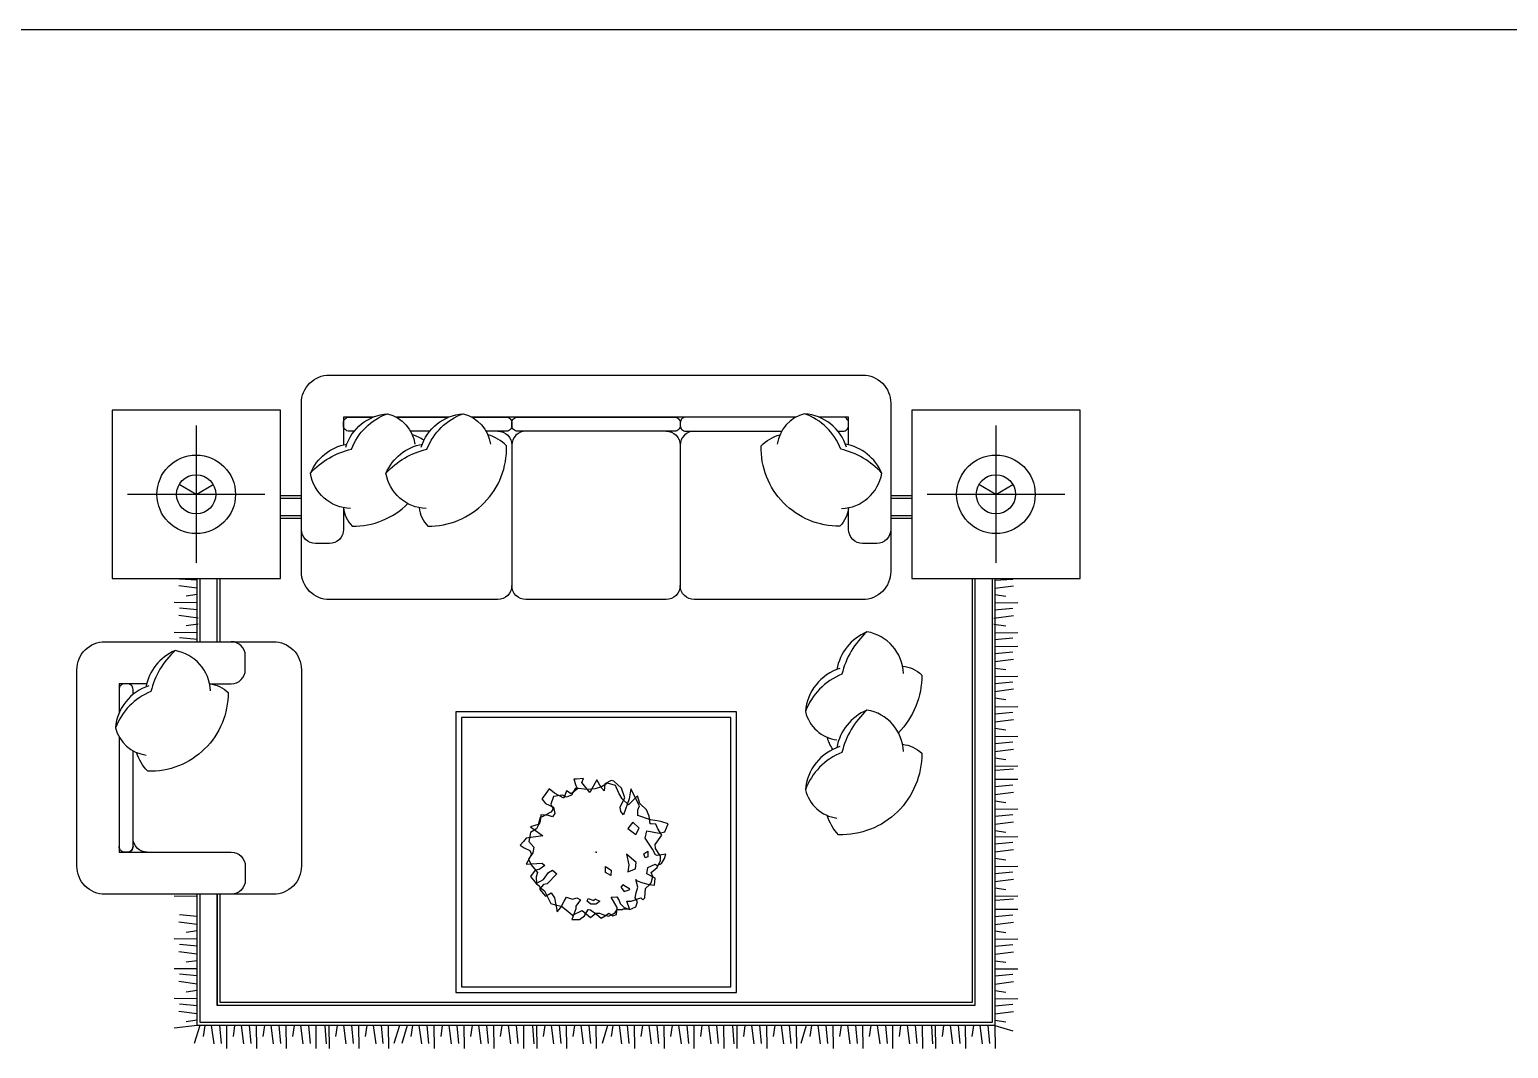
# Model space of a CAD drawing. Header units: millimetres. Extents: x -30782 to 40110, y 35885 to 73818.
# Drawn here: x -10538 to -5443, y 64124 to 67634 of the extents above; entities that cross this region are included whole.
import ezdxf

# ---------------------------------------------------------------- set-up
doc = ezdxf.new("R2010")
doc.units = ezdxf.units.MM
doc.linetypes.add('CENTER', pattern=[2, 1.25, -0.25, 0.25, -0.25])
doc.layers.add('www.cad-blocks.net', color=7, linetype='Continuous')

# ---------------------------------------------------------------- blocks, each defined once
blk = doc.blocks.new('A$C6C902EE1')
for p, q in [((414.7, 1585.3), (350.9, 1593.6)), ((414.7, 1613), (352.8, 1616)), ((3162, 1613), (3223.8, 1616)), ((3162, 1585.3), (3225.8, 1593.6)), ((414.7, 1534.6), (335.4, 1535.6)), ((414.7, 1563.2), (376.5, 1557.8)), ((3162, 1563.2), (3200.2, 1557.8)), ((3162, 1534.6), (3241.2, 1535.6)), ((417.6, 1482.4), (350.9, 1491.1)), ((415.7, 1510.4), (352.8, 1516.2)), ((3159.1, 1482.4), (3225.8, 1491.1)), ((3161, 1510.4), (3223.8, 1516.2)), ((414.7, 1432.1), (335.4, 1433.1)), ((417.6, 1461.1), (376.5, 1455.3)), ((3159.1, 1461.1), (3200.2, 1455.3)), ((3162, 1432.1), (3241.2, 1433.1)), ((415.7, 1408), (352.8, 1413.8)), ((3161, 1408), (3223.8, 1413.8)), ((3162, 1384.1), (3241.2, 1385.1)), ((3162, 1360), (3223.8, 1365.7)), ((3162, 1332.3), (3225.8, 1340.6)), ((3162, 1310.2), (3200.2, 1304.8)), ((3162, 1281.6), (3241.2, 1282.6)), ((3162, 1257.5), (3223.8, 1263.3)), ((3162, 1229.8), (3225.8, 1238.1)), ((3162, 1207.7), (3200.2, 1202.3)), ((3162, 1177), (3241.2, 1177.9)), ((3162, 1152.9), (3223.8, 1158.6)), ((3162, 1125.1), (3225.8, 1133.5)), ((3162, 1103.1), (3200.2, 1097.7)), ((3162, 1074.5), (3241.2, 1075.5)), ((3162, 1050.4), (3223.8, 1056.1)), ((3162, 1022.7), (3225.8, 1031)), ((3162, 1000.6), (3200.2, 995.2)), ((3162, 972), (3241.2, 973)), ((1720.7, 927.1), (1711.5, 927.1)), ((1711.5, 927.1), (1719.2, 905.2)), ((1745.5, 929.3), (1720.7, 927.1)), ((1739.3, 916.1), (1745.5, 929.3)), ((1790.4, 924.9), (1767.2, 881.2)), ((1805.8, 898.7), (1790.4, 924.9)), ((1839.9, 922.7), (1818.2, 911.8)), ((1849.2, 920.5), (1839.9, 922.7)), ((1875.5, 896.5), (1849.2, 920.5)), ((3162, 927.2), (3241.2, 927.4)), ((3164.2, 958.3), (3225.8, 962.6)), ((1609.3, 870.2), (1601.6, 859.3)), ((1626.4, 894.3), (1609.3, 870.2)), ((1644.9, 879), (1626.4, 894.3)), ((1641.8, 868.1), (1632.5, 841.8)), ((1672.8, 872.4), (1641.8, 868.1)), ((1677.4, 861.5), (1644.9, 879)), ((1686.7, 865.9), (1672.8, 872.4)), ((1686.7, 887.7), (1677.4, 861.5)), ((1702.2, 876.8), (1686.7, 887.7)), ((1703.7, 872.4), (1686.7, 865.9)), ((1723.8, 894.3), (1702.2, 876.8)), ((1717.6, 896.5), (1703.7, 872.4)), ((1757.9, 892.1), (1717.6, 896.5)), ((1719.2, 905.2), (1723.8, 894.3)), ((1767.2, 881.2), (1739.3, 916.1)), ((1785.7, 894.3), (1757.9, 892.1)), ((1807.4, 900.8), (1785.7, 894.3)), ((1816.7, 887.7), (1805.8, 898.7)), ((1827.5, 914), (1807.4, 900.8)), ((1818.2, 911.8), (1816.7, 887.7)), ((1855.4, 905.2), (1827.5, 914)), ((1866.2, 879), (1855.4, 905.2)), ((1878.6, 859.3), (1866.2, 879)), ((1887.9, 863.7), (1875.5, 896.5)), ((1931.2, 870.2), (1900.2, 839.6)), ((1908, 894.3), (1901.8, 859.3)), ((1937.4, 835.3), (1908, 894.3)), ((1938.9, 844), (1931.2, 870.2)), ((3162, 902.4), (3223.8, 908.1)), ((3162, 874.6), (3225.8, 882.9)), ((1601.6, 859.3), (1614, 844)), ((1614, 844), (1641.8, 830.9)), ((1632.5, 841.8), (1640.3, 824.3)), ((1640.3, 824.3), (1632.5, 813.4)), ((1641.8, 830.9), (1646.5, 809)), ((1870.8, 830.9), (1880.1, 850.6)), ((1873.9, 815.6), (1870.8, 830.9)), ((1883.2, 804.7), (1873.9, 815.6)), ((1900.2, 839.6), (1878.6, 859.3)), ((1880.1, 850.6), (1887.9, 863.7)), ((1901.8, 859.3), (1883.2, 804.7)), ((1932.7, 822.2), (1937.4, 835.3)), ((1932.7, 802.5), (1932.7, 822.2)), ((1962.1, 822.2), (1938.9, 844)), ((1971.4, 800.3), (1962.1, 822.2)), ((3162, 852.6), (3200.2, 847.2)), ((3162, 824), (3241.2, 824.9)), ((1592.3, 771.9), (1562.9, 763.1)), ((1589.2, 767.5), (1583, 756.6)), ((1595.4, 795.9), (1589.2, 769.7)), ((1589.2, 769.7), (1589.2, 767.5)), ((1595.4, 782.8), (1592.3, 771.9)), ((1598.5, 804.7), (1595.4, 782.8)), ((1603.1, 798.1), (1595.4, 795.9)), ((1624.8, 802.5), (1598.5, 804.7)), ((1632.5, 813.4), (1603.1, 798.1)), ((1638.7, 798.1), (1624.8, 802.5)), ((1646.5, 809), (1638.7, 798.1)), ((1915.3, 779.4), (1898, 757)), ((1937, 759), (1915.3, 779.4)), ((1976.1, 787.2), (1932.7, 802.5)), ((1974.5, 774.1), (1971.4, 800.3)), ((1977.6, 774.1), (1974.5, 774.1)), ((2005.5, 782.8), (1976.1, 787.2)), ((1994.6, 771.9), (1977.6, 774.1)), ((2000.8, 756.6), (1994.6, 771.9)), ((2014.7, 780.6), (2005.5, 782.8)), ((2036.4, 774.1), (2014.7, 780.6)), ((2025.6, 745.7), (2036.4, 774.1)), ((3162, 799.9), (3223.8, 805.6)), ((3162, 772.1), (3225.8, 780.5)), ((1547.4, 723.8), (1538.1, 712.9)), ((1604.7, 732.5), (1547.4, 723.8)), ((1562.9, 743.5), (1556.7, 712.9)), ((1562.9, 763.1), (1604.7, 732.5)), ((1583, 756.6), (1562.9, 743.5)), ((1898, 757), (1925.4, 736.6)), ((1925.4, 736.6), (1937, 759)), ((1957.5, 723.8), (1963.7, 750)), ((1982.2, 686.7), (1957.5, 723.8)), ((1963.7, 750), (2005.5, 741.3)), ((1991.5, 702), (2014.7, 734.7)), ((2008.6, 743.5), (2000.8, 756.6)), ((2005.5, 741.3), (2025.6, 745.7)), ((2014.7, 734.7), (2008.6, 743.5)), ((3162, 750.1), (3200.2, 744.7)), ((3162, 729), (3241.2, 730)), ((1538.1, 712.9), (1527.3, 699.8)), ((1527.3, 699.8), (1541.2, 691)), ((1541.2, 691), (1559.8, 682.3)), ((1566, 669.2), (1553.6, 645.1)), ((1570.6, 673.5), (1555.2, 651.7)), ((1556.7, 712.9), (1573.7, 693.2)), ((1559.8, 682.3), (1566, 669.2)), ((1573.7, 693.2), (1570.6, 673.5)), ((1788.3, 676.1), (1786.5, 676.1)), ((1788.3, 676.1), (1788.3, 677.9)), ((1788.3, 676.1), (1790.2, 676.1)), ((1788.3, 676.1), (1788.3, 674.2)), ((1893.6, 669.2), (1900.9, 632.5)), ((1926.9, 640.6), (1893.6, 669.2)), ((1952.4, 669.7), (1967, 680)), ((1957.3, 656), (1952.4, 669.7)), ((1967, 680), (1967, 659.5)), ((1993.1, 667), (1982.2, 686.7)), ((1993.1, 688.8), (1991.5, 702)), ((2010.1, 662.6), (1993.1, 688.8)), ((1999.3, 664.8), (1993.1, 667)), ((2028.7, 669.2), (1999.3, 664.8)), ((2010.1, 647.3), (2010.1, 662.6)), ((2024, 653.9), (2028.7, 669.2)), ((3162, 705), (3223.8, 710.7)), ((3162, 677.2), (3225.8, 685.5)), ((1553.6, 645.1), (1547.4, 634.2)), ((1547.4, 634.2), (1603.1, 638.6)), ((1555.2, 651.7), (1564.5, 632)), ((1578.4, 614.5), (1562.9, 592.7)), ((1564.5, 632), (1586.1, 605.8)), ((1592.3, 616.7), (1578.4, 614.5)), ((1612.4, 629.8), (1592.3, 616.7)), ((1603.1, 638.6), (1612.4, 629.8)), ((1624.8, 605.8), (1638.7, 614.5)), ((1638.7, 614.5), (1652.7, 601.4)), ((1821.4, 626.3), (1840.2, 614.1)), ((1821.4, 605.9), (1821.4, 626.3)), ((1840.2, 614.1), (1838.7, 595.7)), ((1900.9, 632.5), (1898, 608)), ((1898, 608), (1924, 618.2)), ((1924, 618.2), (1926.9, 640.6)), ((1967, 659.5), (1957.3, 656)), ((1963.7, 601.4), (1966.8, 623.3)), ((1966.8, 623.3), (1991.5, 634.2)), ((1977.6, 605.8), (1999.3, 623.3)), ((1991.5, 634.2), (1999.3, 629.8)), ((1999.3, 623.3), (2010.1, 647.3)), ((1999.3, 629.8), (2013.2, 636.4)), ((2013.2, 636.4), (2024, 653.9)), ((3162, 655.2), (3200.2, 649.8)), ((3162, 626.6), (3241.2, 627.5)), ((1562.9, 592.7), (1581.5, 568.6)), ((1586.1, 605.8), (1581.5, 590.5)), ((1581.5, 590.5), (1583, 566.4)), ((1581.5, 568.6), (1607.8, 581.7)), ((1583, 566.4), (1589.2, 562.1)), ((1589.2, 562.1), (1596.9, 553.3)), ((1607.8, 564.3), (1593.9, 549)), ((1607.8, 581.7), (1624.8, 605.8)), ((1620.2, 566.4), (1607.8, 564.3)), ((1652.7, 601.4), (1620.2, 566.4)), ((1838.7, 595.7), (1821.4, 605.9)), ((1880.6, 563.1), (1873.4, 554.9)), ((1905.2, 548.8), (1880.6, 563.1)), ((1925, 581.7), (1929.6, 577.4)), ((1932.7, 555.5), (1925, 581.7)), ((1929.6, 577.4), (1949.8, 570.8)), ((1949.8, 570.8), (1971.4, 564.3)), ((1959, 551.1), (1973, 564.3)), ((1991.5, 586.1), (1963.7, 601.4)), ((1971.4, 564.3), (1990, 562.1)), ((1973, 564.3), (1977.6, 570.8)), ((1983.8, 592.7), (1977.6, 605.8)), ((1977.6, 570.8), (1983.8, 592.7)), ((1990, 562.1), (1991.5, 586.1)), ((3093.3, 578), (3093.3, 147.9)), ((3162, 602.5), (3223.8, 608.2)), ((3162, 574.7), (3225.8, 583.1)), ((414.7, 523.4), (335.4, 524.3)), ((483.3, 531.1), (483.3, 147.9)), ((1593.9, 549), (1614, 524.9)), ((1596.9, 553.3), (1610.9, 542.4)), ((1610.9, 542.4), (1632.5, 498.7)), ((1614, 524.9), (1634.1, 535.8)), ((1634.1, 535.8), (1644.9, 518.4)), ((1644.9, 518.4), (1654.2, 470.3)), ((1679, 507.4), (1686.7, 520.5)), ((1686.7, 520.5), (1706.8, 514)), ((1706.8, 514), (1722.3, 518.4)), ((1734.7, 511.8), (1719.2, 489.9)), ((1722.3, 518.4), (1734.7, 511.8)), ((1757.9, 507.4), (1761, 516.2)), ((1761, 516.2), (1781.1, 509.6)), ((1786.7, 513.6), (1781.1, 509.6)), ((1786.7, 513.6), (1801.2, 507.4)), ((1839.9, 520.5), (1860, 522.7)), ((1861.5, 485.6), (1839.9, 520.5)), ((1860, 522.7), (1867.7, 509.6)), ((1867.7, 509.6), (1870.8, 498.7)), ((1873.4, 554.9), (1885, 540.6)), ((1885, 540.6), (1902.3, 546.7)), ((1902.3, 546.7), (1905.2, 548.8)), ((1909.5, 507.4), (1942, 518.4)), ((1923.4, 518.4), (1926.5, 535.8)), ((1931.2, 505.2), (1923.4, 518.4)), ((1926.5, 535.8), (1932.7, 555.5)), ((1942, 518.4), (1949.8, 511.8)), ((1949.8, 511.8), (1955.9, 518.4)), ((1955.9, 518.4), (1957.5, 535.8)), ((1957.5, 535.8), (1959, 551.1)), ((3162, 552.7), (3200.2, 547.3)), ((3162, 524.1), (3241.2, 525.1)), ((3164.2, 510.3), (3225.8, 514.7)), ((414.7, 454.4), (352.8, 460.2)), ((1632.5, 498.7), (1648, 494.3)), ((1648, 494.3), (1669.7, 489.9)), ((1654.2, 470.3), (1666.6, 485.6)), ((1666.6, 485.6), (1679, 507.4)), ((1669.7, 489.9), (1691.3, 472.5)), ((1691.3, 472.5), (1706.8, 459.4)), ((1719.2, 481.2), (1705.3, 444.1)), ((1706.8, 459.4), (1740.9, 474.6)), ((1719.2, 489.9), (1719.2, 481.2)), ((1740.9, 474.6), (1754.8, 463.7)), ((1748.6, 457.2), (1761, 479)), ((1754.8, 463.7), (1768.7, 450.6)), ((1770.3, 496.5), (1757.9, 507.4)), ((1761, 479), (1768.7, 476.8)), ((1768.7, 476.8), (1790.4, 461.5)), ((1768.7, 450.6), (1787.3, 465.9)), ((1787.3, 496.5), (1770.3, 496.5)), ((1793.5, 500.9), (1787.3, 496.5)), ((1787.3, 465.9), (1799.7, 465.9)), ((1790.4, 461.5), (1805.8, 448.4)), ((1801.2, 507.4), (1793.5, 500.9)), ((1799.7, 465.9), (1812, 461.5)), ((1812, 461.5), (1830.6, 455)), ((1819.8, 457.2), (1832.2, 465.9)), ((1830.6, 455), (1838.3, 459.4)), ((1832.2, 465.9), (1846.1, 457.2)), ((1838.3, 459.4), (1847.6, 463.7)), ((1846.1, 457.2), (1858.5, 461.5)), ((1847.6, 463.7), (1853.8, 468.1)), ((1853.8, 468.1), (1861.5, 479)), ((1858.5, 461.5), (1861.5, 485.6)), ((1861.5, 479), (1872.4, 479)), ((1870.8, 498.7), (1884.8, 485.6)), ((1872.4, 479), (1878.6, 479)), ((1878.6, 479), (1881.7, 481.2)), ((1881.7, 481.2), (1903.3, 481.2)), ((1884.8, 485.6), (1904.9, 479)), ((1894, 507.4), (1909.5, 507.4)), ((1903.3, 481.2), (1894, 507.4)), ((1904.9, 479), (1925, 487.8)), ((1925, 487.8), (1931.2, 505.2)), ((3162, 479.3), (3241.2, 479.5)), ((3162, 454.4), (3223.8, 460.2)), ((414.7, 426.7), (350.9, 435)), ((1705.3, 444.1), (1731.6, 444.1)), ((1731.6, 444.1), (1748.6, 457.2)), ((1805.8, 448.4), (1819.8, 457.2)), ((3162, 426.7), (3225.8, 435)), ((414.7, 376), (335.4, 377)), ((415.7, 351.9), (352.8, 357.7)), ((414.7, 404.6), (376.5, 399.2)), ((3162, 404.6), (3200.2, 399.2)), ((3162, 376), (3241.2, 377)), ((3162, 352), (3223.8, 357.7)), ((414.7, 324.2), (350.9, 332.5)), ((3162, 324.2), (3225.8, 332.5)), ((414.7, 273.6), (335.4, 274.5)), ((414.7, 249.5), (352.8, 255.2)), ((414.7, 302.2), (376.5, 296.8)), ((3162, 302.2), (3200.2, 296.8)), ((3162, 273.6), (3241.2, 274.5)), ((3162, 249.5), (3223.8, 255.2)), ((414.7, 221.7), (350.9, 230.1)), ((3162, 221.7), (3225.8, 230.1)), ((414.7, 171.1), (335.4, 172.1)), ((414.7, 199.7), (376.5, 194.3)), ((3162, 199.7), (3200.2, 194.3)), ((3162, 171.1), (3241.2, 172.1)), ((414.7, 119.3), (350.9, 127.6)), ((414.7, 147), (352.8, 152.7)), ((3162, 147), (3223.8, 152.7)), ((3162, 119.3), (3225.8, 127.6)), ((414.7, 79.3), (335.4, 69.6)), ((414.7, 97.2), (376.5, 91.8)), ((422.9, 79.3), (403.9, 17.4)), ((440.8, 79.3), (435.4, 41.1)), ((462.9, 79.3), (471.2, 15.5)), ((490.6, 79.3), (496.3, 17.4)), ((514.7, 79.3), (515.7, 0)), ((543.3, 79.3), (537.9, 41.1)), ((565.3, 79.3), (573.7, 15.5)), ((593.1, 79.3), (598.8, 17.4)), ((617.2, 79.3), (618.1, 0)), ((645.7, 79.3), (640.4, 41.1)), ((667.8, 79.3), (676.1, 15.5)), ((695.6, 79.3), (701.3, 17.4)), ((719.6, 79.3), (720.6, 0)), ((748.2, 79.3), (742.8, 41.1)), ((770.3, 79.3), (778.6, 15.5)), ((798, 79.3), (803.7, 17.4)), ((822.9, 79.3), (823.1, 0)), ((853.9, 77.1), (858.3, 15.5)), ((867.7, 79.3), (868.6, 0)), ((896.3, 79.3), (890.9, 41.1)), ((918.3, 79.3), (926.6, 15.5)), ((946.1, 79.3), (951.8, 17.4)), ((970.2, 79.3), (971.1, 0)), ((998.7, 79.3), (993.4, 41.1)), ((1020.8, 79.3), (1029.1, 15.5)), ((1048.5, 79.3), (1054.3, 17.4)), ((1072.6, 79.3), (1073.6, 0)), ((1111, 79.3), (1092, 17.4)), ((1138.1, 79.3), (1119.1, 17.4)), ((1156.1, 79.3), (1150.7, 41.1)), ((1178.1, 79.3), (1186.4, 15.5)), ((1205.9, 79.3), (1211.6, 17.4)), ((1229.9, 79.3), (1230.9, 0)), ((1258.5, 79.3), (1253.1, 41.1)), ((1280.6, 79.3), (1288.9, 15.5)), ((1308.3, 79.3), (1314, 17.4)), ((1332.4, 79.3), (1333.4, 0)), ((1361, 79.3), (1355.6, 41.1)), ((1383.1, 79.3), (1391.4, 15.5)), ((1410.8, 79.3), (1416.5, 17.4)), ((1434.9, 79.3), (1435.9, 0)), ((1463.5, 79.3), (1458.1, 41.1)), ((1485.5, 79.3), (1493.9, 15.5)), ((1513.3, 79.3), (1519, 17.4)), ((1538.1, 79.3), (1538.3, 0)), ((1569.2, 77.1), (1573.5, 15.5)), ((1582.9, 79.3), (1583.9, 0)), ((1611.5, 79.3), (1606.1, 41.1)), ((1633.6, 79.3), (1641.9, 15.5)), ((1661.3, 79.3), (1667, 17.4)), ((1685.4, 79.3), (1686.4, 0)), ((1714, 79.3), (1708.6, 41.1)), ((1736.1, 79.3), (1744.4, 15.5)), ((1763.8, 79.3), (1769.5, 17.4)), ((1787.9, 79.3), (1788.8, 0)), ((1827.8, 79.3), (1808.8, 17.4)), ((1845.8, 79.3), (1840.4, 41.1)), ((1867.8, 79.3), (1876.2, 15.5)), ((1895.6, 79.3), (1901.3, 17.4)), ((1919.7, 79.3), (1920.6, 0)), ((1948.3, 79.3), (1942.9, 41.1)), ((1970.3, 79.3), (1978.6, 15.5)), ((1998.1, 79.3), (2003.8, 17.4)), ((2022.1, 79.3), (2023.1, 0)), ((2050.7, 79.3), (2045.3, 41.1)), ((2072.8, 79.3), (2081.1, 15.5)), ((2100.5, 79.3), (2106.2, 17.4)), ((2124.6, 79.3), (2125.6, 0)), ((2153.2, 79.3), (2147.8, 41.1)), ((2175.2, 79.3), (2183.6, 15.5)), ((2203, 79.3), (2208.7, 17.4)), ((2227.8, 79.3), (2228, 0)), ((2258.9, 77.1), (2263.3, 15.5)), ((2272.7, 79.3), (2273.6, 0)), ((2301.2, 79.3), (2295.9, 41.1)), ((2323.3, 79.3), (2331.6, 15.5)), ((2351, 79.3), (2356.8, 17.4)), ((2375.1, 79.3), (2376.1, 0)), ((2403.7, 79.3), (2398.3, 41.1)), ((2425.8, 79.3), (2434.1, 15.5)), ((2453.5, 79.3), (2459.2, 17.4)), ((2477.6, 79.3), (2478.6, 0)), ((2512.2, 79.3), (2493.2, 17.4)), ((2530.2, 79.3), (2524.8, 41.1)), ((2552.2, 79.3), (2560.5, 15.5)), ((2580, 79.3), (2585.7, 17.4)), ((2604, 79.3), (2605, 0)), ((2632.6, 79.3), (2627.2, 41.1)), ((2654.7, 79.3), (2663, 15.5)), ((2682.4, 79.3), (2688.1, 17.4)), ((2706.5, 79.3), (2707.5, 0)), ((2735.1, 79.3), (2729.7, 41.1)), ((2757.1, 79.3), (2765.5, 15.5)), ((2784.9, 79.3), (2790.6, 17.4)), ((2809, 79.3), (2809.9, 0)), ((2837.6, 79.3), (2832.2, 41.1)), ((2859.6, 79.3), (2867.9, 15.5)), ((2887.4, 79.3), (2893.1, 17.4)), ((2912.2, 79.3), (2912.4, 0)), ((2943.3, 77.1), (2947.6, 15.5)), ((2957, 79.3), (2958, 0)), ((2985.6, 79.3), (2980.2, 41.1)), ((3007.7, 79.3), (3016, 15.5)), ((3035.4, 79.3), (3041.1, 17.4)), ((3059.5, 79.3), (3060.5, 0)), ((3088.1, 79.3), (3082.7, 41.1)), ((3110.1, 79.3), (3118.5, 15.5)), ((3137.9, 79.3), (3143.6, 17.4)), ((3162, 97.2), (3200.2, 91.8)), ((3162, 79.3), (3162.9, 0)), ((3162, 79.3), (3223.8, 60.3))]:
    blk.add_line(p, q)
for points in [[(2803.3, 1642.8, -0.414214), (2706.7, 1546.1), (2126.7, 1546.1, -0.414214), (2078.3, 1594.4, -0.414214), (2030, 1546.1), (1546.7, 1546.1, -0.414214), (1498.3, 1594.4, -0.414214), (1450, 1546.1), (870, 1546.1, -0.414214), (773.3, 1642.8), (773.3, 2222.8, -0.414214), (870, 2319.4), (2706.7, 2319.4, -0.414214), (2803.3, 2222.8)], [(1517.7, 2174.4), (2059, 2174.4, -0.414214), (2078.3, 2155.1), (2078.3, 2145.4, -0.414214), (2059, 2126.1), (1517.7, 2126.1, -0.414214), (1498.3, 2145.4), (1498.3, 2155.1, -0.414214)], [(676.7, 1401.1, -0.414214), (773.3, 1304.4), (773.3, 724.4, -0.000209), (773.3, 676.1, -0.000209), (773.3, 627.8), (773.3, 627.8, -0.414214), (676.7, 531.1), (96.7, 531.1, -0.414214), (0, 627.8), (0, 1304.4, -0.414214), (96.7, 1401.1)]]:
    blk.add_lwpolyline(points, format="xyb", close=True)
for points in [[(700.8, 2198.6), (120.8, 2198.6), (120.8, 1618.6), (700.8, 1618.6)], [(3455.8, 2198.6), (2875.8, 2198.6), (2875.8, 1618.6), (3455.8, 1618.6)], [(1305, 192.8), (2271.7, 192.8), (2271.7, 1159.4), (1305, 1159.4)], [(1324.3, 212.1), (2252.3, 212.1), (2252.3, 1140.1), (1324.3, 1140.1)]]:
    blk.add_lwpolyline(points, close=True)
at = {"linetype": 'CENTER'}
for points in [[(410.8, 2145.4), (410.8, 1671.8)], [(3165.8, 2145.4), (3165.8, 1671.8)], [(647.7, 1908.6), (174, 1908.6)], [(3402.7, 1908.6), (2929, 1908.6)]]:
    blk.add_lwpolyline(points, dxfattribs=at)
for points in [[(804.1, 1981.5, -0.14773), (945.4, 2064.6, -0.213343), (1070, 2186.4, -0.178662)], [(1020, 2174.4), (918.3, 2174.4), (918.3, 2079.4, -0.414214)], [(955.2, 2126.1), (937.7, 2126.1, -0.414214), (918.3, 2145.4), (918.3, 2155.1, -0.414214), (937.7, 2174.4)], [(925.8, 2071.2, -0.306663), (1070, 2186.4, -0.30633), (1164.2, 2081.2, 0.872847)], [(937.7, 2174.4), (1020, 2174.4, -0.414214)], [(1064.5, 1981.5, -0.14773), (1205.7, 2064.6, -0.213343), (1330.4, 2186.4, -0.178662)], [(1100.4, 2174.4), (1280.4, 2174.4, -0.414214)], [(1186.2, 2071.2, -0.306663), (1330.4, 2186.4, -0.30633), (1424.6, 2081.2, 0.872847)], [(1360.8, 2174.4), (1479, 2174.4, -0.414214), (1498.3, 2155.1), (1498.3, 2145.4, -0.414214), (1479, 2126.1), (1409.5, 2126.1, -0.414214)], [(2476.2, 2174.4), (2097.7, 2174.4, 0.414214), (2078.3, 2155.1), (2078.3, 2145.4, 0.414214), (2097.7, 2126.1), (2427.6, 2126.1, 0.414214)], [(2650.8, 2071.2, 0.306663), (2506.7, 2186.4, 0.30633), (2412.5, 2081.2, -0.872847)], [(2772.6, 1981.5, 0.14773), (2631.3, 2064.6, 0.213343), (2506.7, 2186.4, 0.178662)], [(2639, 2174.4), (2556.7, 2174.4, 0.414214)], [(2621.4, 2126.1), (2639, 2126.1, 0.414214), (2658.3, 2145.4), (2658.3, 2155.1, 0.414214), (2639, 2174.4)], [(1215.6, 2126.1), (1149.1, 2126.1, -0.414214)], [(1195.7, 2095, 0.071865), (1155.1, 2113.8, -7.115464)], [(1178.6, 1862.7, 0.165541), (1208.5, 1798.8, 0.425989), (1479.9, 2075.7, 0.121523), (1415.5, 2113.8, -7.115464)], [(1450, 2126.1, -0.414214), (1498.3, 2077.8), (1498.3, 1594.4, -0.414214)], [(1546.7, 2126.1, 0.414214), (1498.3, 2077.8)], [(2030, 2126.1, -0.414214), (2078.3, 2077.8)], [(2126.7, 2126.1, 0.414214), (2078.3, 2077.8), (2078.3, 1594.4, 0.414214)], [(2658.4, 1862.7, -0.165541), (2628.5, 1798.8, -0.425989), (2357.1, 2075.7, -0.121523), (2421.5, 2113.8, 7.115464)], [(942.6, 1859.7, -0.356772), (804.1, 1981.5, -0.249542), (929.6, 2081.9, 9.61688)], [(1203, 1859.7, -0.356772), (1064.5, 1981.5, -0.249542), (1190, 2081.9, 9.61688)], [(2634.1, 1859.7, 0.356772), (2772.6, 1981.5, 0.249542), (2647.1, 2081.9, -9.61688)], [(918.3, 1862.6), (918.3, 1787.8, -0.414214), (870, 1739.4), (821.7, 1739.4, -0.414214), (773.3, 1787.8)], [(918.2, 1862.7, 0.165541), (948.1, 1798.8, 0.200231), (1140, 1876.6, 0.121523)], [(2803.3, 1787.8, -0.414214), (2755, 1739.4), (2706.7, 1739.4, -0.414214), (2658.3, 1787.8), (2658.3, 1862.6)], [(2721.3, 1435, 0.14773), (2635.3, 1288.9, 0.213343), (2509.3, 1160, 0.178662)], [(2847.3, 1291.8, 0.356772), (2721.3, 1435, 0.249542), (2617.4, 1305.2, -9.61688)], [(456.8, 1256.1), (531.7, 1256.1, 0.414214), (580, 1304.4), (580, 1352.8, 0.414214), (531.7, 1401.1)], [(337.9, 1370.3, 0.14773), (254.8, 1229.1, 0.213343), (133, 1104.4, 0.178662)], [(459.7, 1231.8, 0.356772), (337.9, 1370.3, 0.249542), (237.5, 1244.8, -9.61688)], [(2628.5, 1309.1, 0.306663), (2509.3, 1160, 0.30633), (2618.1, 1062.5, -0.872847)], [(2844.2, 1317, -0.165541), (2910.3, 1286, -0.200231), (2829.9, 1087.6, -0.121523)], [(248.2, 1248.6, 0.306663), (133, 1104.4, 0.30633), (238.2, 1010.2, -0.872847)], [(193.3, 1219.2), (193.3, 1236.8, 0.414214), (174, 1256.1), (164.3, 1256.1, 0.414214), (145, 1236.8)], [(145, 1236.8), (145, 1154.4, 0.414214)], [(456.8, 1256.2, -0.165541), (520.6, 1226.3, -0.425989), (243.7, 954.8, -0.121523), (205.6, 1019.3, 7.115464)], [(2721.3, 1165.7, 0.14773), (2635.3, 1019.5, 0.213343), (2509.3, 890.6, 0.178662)], [(2847.3, 1022.4, 0.356772), (2721.3, 1165.7, 0.249542), (2617.4, 1035.9, -9.61688)], [(145, 1074), (145, 676.1), (531.7, 676.1, -0.414214), (580, 627.8), (580, 579.4, -0.414214), (531.7, 531.1)], [(145, 1074), (145, 676.1), (531.7, 676.1, -0.414214), (580, 627.8), (580, 579.4, -0.414214), (531.7, 531.1)], [(145, 1074), (145, 695.4, 0.414214), (164.3, 676.1), (174, 676.1, 0.414214), (193.3, 695.4), (193.3, 1025.3, 0.414214)], [(2603.9, 1030, -0.071865), (2584.4, 1071.9, 7.115464)], [(2628.5, 1039.7, 0.306663), (2509.3, 890.6, 0.30633), (2618.1, 793.2, -0.872847)], [(2844.2, 1047.6, -0.165541), (2910.3, 1016.7, -0.425989), (2623.9, 735.9, -0.121523), (2584.4, 802.5, 7.115464)], [(241.7, 676.1, -0.414214), (193.3, 724.4, 1)], [(193.3, 695.4, -0.414214), (174, 676.1), (164.3, 676.1, -0.414214), (145, 695.4), (145, 676.1)]]:
    blk.add_lwpolyline(points, format="xyb")
for points in [[(1280.4, 2174.4), (1100.4, 2174.4)], [(2476.2, 2174.4), (1360.8, 2174.4)], [(2658.3, 2079.4), (2658.3, 2174.4), (2556.7, 2174.4)], [(410.8, 1908.6), (352.2, 1942.4)], [(410.8, 1908.6), (469.4, 1942.4)], [(3165.8, 1908.6), (3107.2, 1942.4)], [(3165.8, 1908.6), (3224.4, 1942.4)], [(410.8, 1908.6), (410.8, 1840.9)], [(700.8, 1904.7), (773.3, 1904.7)], [(700.8, 1895.1), (773.3, 1895.1)], [(2803.3, 1904.7), (2875.8, 1904.7)], [(2803.3, 1895.1), (2875.8, 1895.1)], [(3165.8, 1908.6), (3165.8, 1840.9)], [(700.8, 1836.1), (773.3, 1836.1)], [(2803.3, 1836.1), (2875.8, 1836.1)], [(700.8, 1826.4), (773.3, 1826.4)], [(2803.3, 1826.4), (2875.8, 1826.4)], [(414.7, 1401.1), (414.7, 1618.6)], [(424.4, 1401.1), (424.4, 1618.6)], [(483.3, 1401.1), (483.3, 1618.6)], [(493, 1401.1), (493, 1618.6)], [(3083.7, 1618.6), (3083.7, 1378.5)], [(3093.3, 1618.6), (3093.3, 1378.5)], [(3152.3, 1618.6), (3152.3, 1378.5)], [(3162, 1618.6), (3162, 1378.5)], [(3083.7, 1388), (3083.7, 562.7)], [(3093.3, 1388), (3093.3, 558)], [(3152.3, 1388), (3152.3, 529.7)], [(3162, 1388), (3162, 525)], [(240, 1256.1), (145, 1256.1), (145, 1154.4)], [(3093.3, 578), (3093.3, 147.9), (483.3, 147.9), (483.3, 531.1)], [(3083.7, 577.5), (3083.7, 157.6), (493, 157.6), (493, 531.1)], [(3162, 540), (3162, 79.3), (414.7, 79.3), (414.7, 531.1)], [(3152.3, 537.3), (3152.3, 88.9), (424.4, 88.9), (424.4, 531.1)]]:
    blk.add_lwpolyline(points)
for centre, radius in [((410.8, 1908.6), 135.3), ((3165.8, 1908.6), 135.3), ((410.8, 1908.6), 67.7), ((3165.8, 1908.6), 67.7)]:
    blk.add_circle(centre, radius)
blk = doc.blocks.new('format')
at = {"color": 155, "true_color": 0x546d8e}
blk.add_line((-27052.7, 67633.8), (40110.2, 67633.8), dxfattribs=at)

msp = doc.modelspace()

# ---------------------------------------------------------------- block references
msp.add_blockref('A$C6C902EE1', (-10374.7, 64124.3))
at = {"layer": 'www.cad-blocks.net'}
msp.add_blockref('format', (0, 0), dxfattribs=at)

doc.saveas('drawing.dxf')
